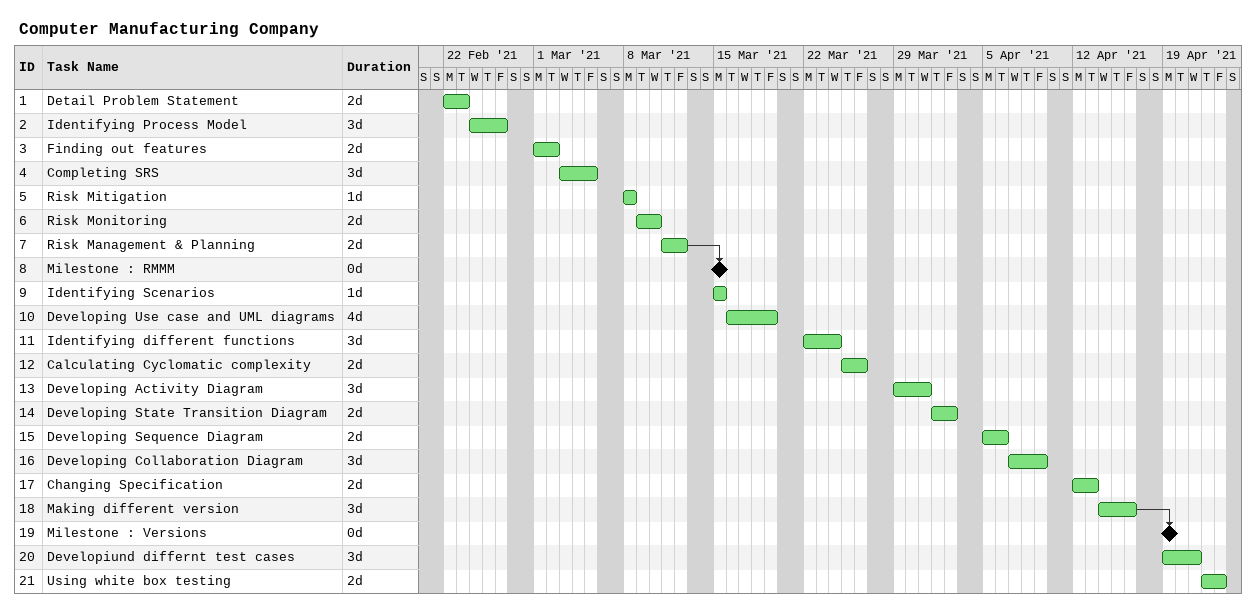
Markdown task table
Computer Manufacturing Company

| ID | Task | Duration | Start | Finish | Predecessors |
|---|---|---|---|---|---|
| 1 | Detail Problem Statement | 2d | 2021-02-22 | 2021-02-23 |  |
| 2 | Identifying Process Model | 3d | 2021-02-24 | 2021-02-26 |  |
| 3 | Finding out features | 2d | 2021-03-01 | 2021-03-02 |  |
| 4 | Completing SRS | 3d | 2021-03-03 | 2021-03-05 |  |
| 5 | Risk Mitigation | 1d | 2021-03-08 | 2021-03-08 |  |
| 6 | Risk Monitoring | 2d | 2021-03-09 | 2021-03-10 |  |
| 7 | Risk Management & Planning | 2d | 2021-03-11 | 2021-03-12 |  |
| 8 | Milestone : RMMM | 0d | 2021-03-15 | 2021-03-15 | 7 |
| 9 | Identifying Scenarios | 1d | 2021-03-15 | 2021-03-15 |  |
| 10 | Developing Use case and UML diagrams | 4d | 2021-03-16 | 2021-03-19 |  |
| 11 | Identifying different functions | 3d | 2021-03-22 | 2021-03-24 |  |
| 12 | Calculating Cyclomatic complexity | 2d | 2021-03-25 | 2021-03-26 |  |
| 13 | Developing Activity Diagram | 3d | 2021-03-29 | 2021-03-31 |  |
| 14 | Developing State Transition Diagram | 2d | 2021-04-01 | 2021-04-02 |  |
| 15 | Developing Sequence Diagram | 2d | 2021-04-05 | 2021-04-06 |  |
| 16 | Developing Collaboration Diagram | 3d | 2021-04-07 | 2021-04-09 |  |
| 17 | Changing Specification | 2d | 2021-04-12 | 2021-04-13 |  |
| 18 | Making different version | 3d | 2021-04-14 | 2021-04-16 |  |
| 19 | Milestone : Versions | 0d | 2021-04-19 | 2021-04-19 | 18 |
| 20 | Developiund differnt test cases | 3d | 2021-04-19 | 2021-04-21 |  |
| 21 | Using white box testing | 2d | 2021-04-22 | 2021-04-23 |  |
